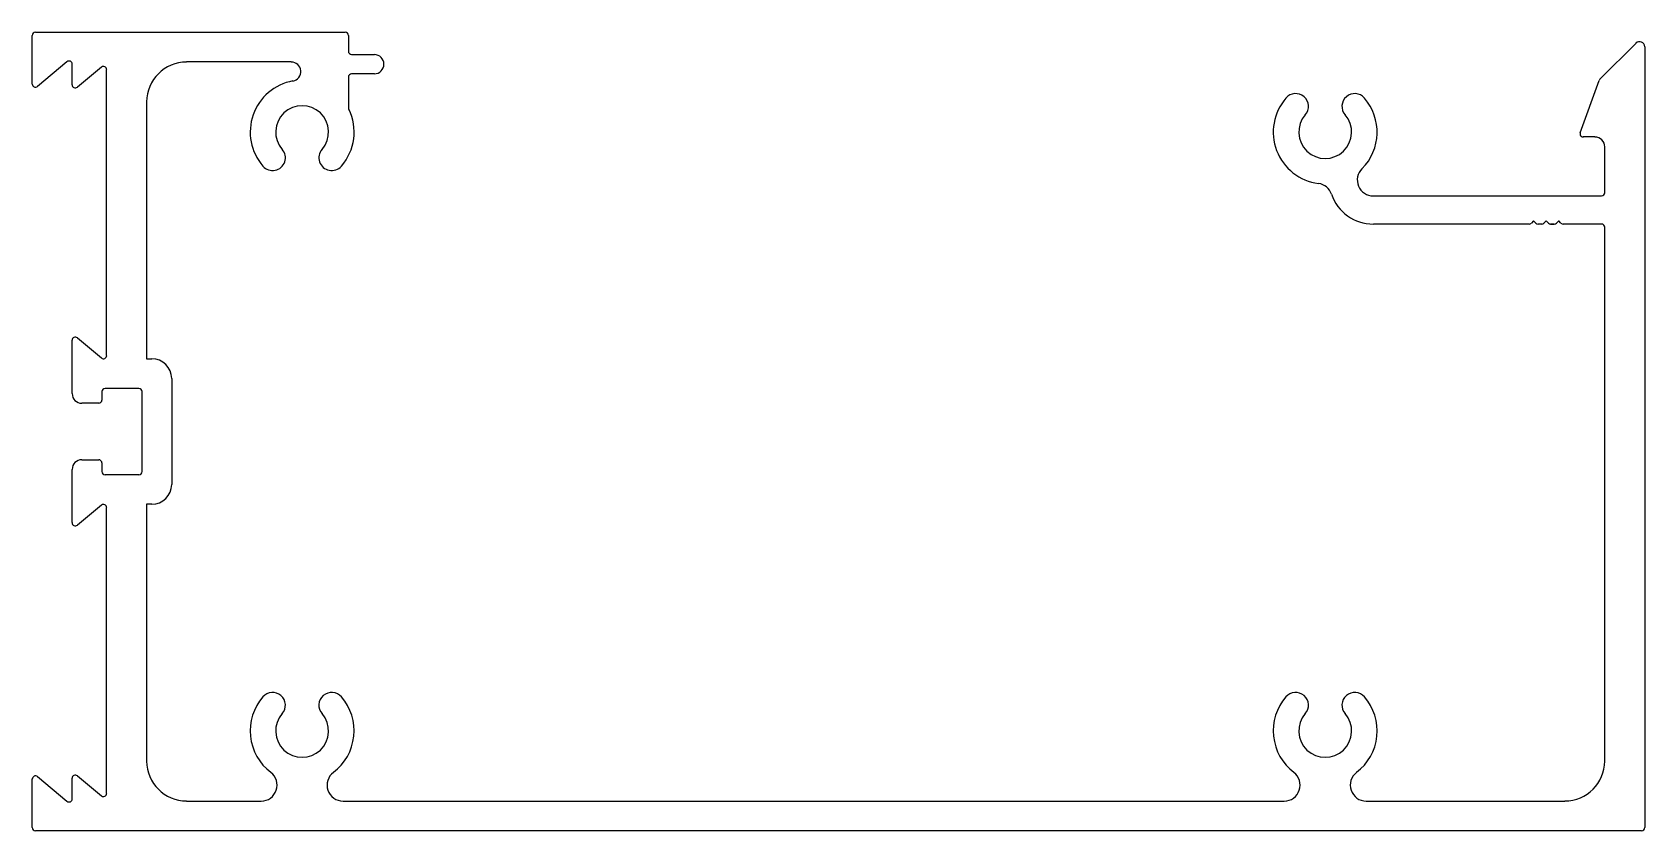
# Model space of a CAD drawing. Extents: x -64 to 64, y 8 to 72.
import ezdxf

# ---------------------------------------------------------------- set-up
doc = ezdxf.new("R2010")
doc.units = 0
doc.layers.add('1', color=7, linetype='CONTINUOUS')

msp = doc.modelspace()

# ---------------------------------------------------------------- linework, layer by layer
at = {"layer": '1', "linetype": 'CONTINUOUS'}
for p, q in [((-64.11, 67.63), (-64.11, 71.5)), ((-63.86, 71.75), (-39.23, 71.75)), ((-38.98, 71.5), (-38.98, 70.23)), ((60.5, 68.01), (63.37, 70.88)), ((64.06, 70.59), (64.06, 8.5)), ((-61.36, 69.4), (-63.7, 67.44)), ((-43.53, 69.39), (-51.85, 69.39)), ((-38.73, 69.97), (-36.92, 69.97)), ((-60.94, 67.58), (-60.94, 69.21)), ((-58.62, 68.98), (-60.52, 67.38)), ((-58.2, 46.04), (-58.2, 68.78)), ((-38.98, 68.19), (-38.98, 65.73)), ((-36.92, 68.45), (-38.73, 68.45)), ((58.93, 63.76), (60.44, 67.92)), ((-55.03, 66.21), (-55.03, 45.79)), ((60.1, 63.42), (59.17, 63.42)), ((60.89, 58.99), (60.89, 62.63)), ((42.48, 58.73), (60.63, 58.73)), ((54.87, 56.49), (42.49, 56.49)), ((55.22, 56.74), (55.05, 56.57)), ((55.4, 56.57), (55.23, 56.74)), ((55.87, 56.49), (55.58, 56.49)), ((56.22, 56.74), (56.05, 56.57)), ((56.4, 56.57), (56.23, 56.74)), ((56.87, 56.49), (56.58, 56.49)), ((56.58, 56.49), (56.87, 56.49)), ((56.87, 56.49), (56.58, 56.49)), ((56.58, 56.49), (56.87, 56.49)), ((56.87, 56.49), (56.58, 56.49)), ((57.22, 56.74), (57.05, 56.57)), ((57.4, 56.57), (57.23, 56.74)), ((60.63, 56.49), (57.58, 56.49)), ((57.58, 56.49), (57.58, 56.49)), ((60.89, 13.79), (60.89, 56.24)), ((-60.52, 47.45), (-58.62, 45.85)), ((-60.94, 43.01), (-60.94, 47.25)), ((-55.03, 45.79), (-54.6, 45.79)), ((-53.02, 44.22), (-53.02, 35.78)), ((-58.58, 43.17), (-58.58, 42.5)), ((-55.64, 43.43), (-58.32, 43.43)), ((-55.38, 36.82), (-55.38, 43.17)), ((-58.83, 42.25), (-60.18, 42.25)), ((-60.18, 37.75), (-58.83, 37.75)), ((-58.58, 37.5), (-58.58, 36.82)), ((-60.94, 32.75), (-60.94, 36.99)), ((-58.32, 36.57), (-55.64, 36.57)), ((-58.62, 34.15), (-60.52, 32.55)), ((-58.2, 11.22), (-58.2, 33.95)), ((-54.6, 34.21), (-55.03, 34.21)), ((-55.03, 34.21), (-55.03, 13.79)), ((-64.11, 8.5), (-64.11, 12.37)), ((-63.7, 12.56), (-61.36, 10.6)), ((-60.94, 10.78), (-60.94, 12.42)), ((-60.52, 12.62), (-58.62, 11.02)), ((-51.85, 10.61), (-45.92, 10.61)), ((-39.41, 10.61), (35.4, 10.61)), ((41.92, 10.61), (57.71, 10.61)), ((63.81, 8.25), (-63.86, 8.25))]:
    msp.add_line(p, q, dxfattribs=at)
for centre, radius, start, end in [((-63.86, 71.5), 0.254, 90, 180), ((-39.23, 71.5), 0.254, 360, 90), ((63.65, 70.59), 0.406, 360, 135), ((-61.19, 69.21), 0.254, 0.8036, 130.002), ((-51.85, 66.21), 3.17, 90, 180), ((-43.53, 68.62), 0.762, 280.2295, 90), ((-38.73, 70.23), 0.254, 180, 270), ((-36.92, 69.21), 0.762, 270, 90), ((-58.45, 68.78), 0.254, 360, 130), ((-38.73, 68.19), 0.254, 90, 180), ((60.68, 67.83), 0.254, 135, 160), ((-63.86, 67.63), 0.254, 180, 309.9999), ((-60.69, 67.58), 0.254, 180, 310), ((-42.66, 63.81), 4.13, 100.2295, 220.9416), ((36.31, 65.85), 1.02, 319.0584, 139.0584), ((41.01, 65.85), 1.02, 40.9416, 220.9416), ((-42.66, 63.81), 2.1, 319.0584, 220.9416), ((-42.66, 63.81), 4.13, 319.0584, 26.0319), ((-38.73, 65.73), 0.254, 180, 206.0319), ((38.66, 63.81), 4.13, 139.0584, 262.5604), ((38.66, 63.81), 4.13, 315.0987, 40.9416), ((38.66, 63.81), 2.1, 139.0584, 40.9416), ((59.17, 63.67), 0.254, 160, 270), ((60.1, 62.63), 0.787, 360, 90), ((-45.01, 61.77), 1.02, 220.9416, 40.9416), ((-40.31, 61.77), 1.02, 139.0584, 319.0584), ((42.48, 60), 1.27, 135.0987, 270), ((37.96, 58.46), 1.27, 18.8295, 82.5604), ((60.63, 58.99), 0.254, 270, 0), ((42.48, 60), 3.51, 198.8295, 270.0769), ((54.87, 56.74), 0.25, 270, 315), ((55.22, 56.73), 0.008, 45, 135), ((55.58, 56.74), 0.25, 225, 270), ((55.87, 56.74), 0.25, 270, 315), ((56.22, 56.73), 0.008, 45, 135), ((56.58, 56.74), 0.25, 225, 270), ((56.87, 56.74), 0.25, 270, 315), ((57.22, 56.73), 0.008, 45, 135), ((57.58, 56.74), 0.25, 225, 270), ((60.63, 56.24), 0.254, 0, 90), ((-60.69, 47.25), 0.254, 50, 180), ((-58.45, 46.04), 0.254, 230.0001, 359.9999), ((-54.6, 44.22), 1.57, 0, 90), ((-60.18, 43.01), 0.762, 180, 270), ((-58.83, 42.5), 0.254, 270, 0), ((-58.32, 43.17), 0.254, 90, 180), ((-55.64, 43.17), 0.254, 0, 90), ((-60.18, 36.99), 0.762, 90, 180), ((-58.83, 37.5), 0.254, 0, 90), ((-58.32, 36.82), 0.254, 180, 270), ((-55.64, 36.82), 0.254, 270, 0), ((-54.6, 35.78), 1.57, 270, 360), ((-58.45, 33.95), 0.254, 0.0001, 129.9999), ((-60.69, 32.75), 0.254, 180, 310), ((-45.01, 18.23), 1.02, 319.0584, 139.0584), ((-40.31, 18.23), 1.02, 40.9416, 220.9416), ((36.31, 18.23), 1.02, 319.0584, 139.0584), ((41.01, 18.23), 1.02, 40.9416, 220.9416), ((-42.66, 16.19), 4.13, 139.0584, 232.8787), ((-42.66, 16.19), 4.13, 307.1213, 40.9416), ((38.66, 16.19), 4.13, 139.0584, 232.8787), ((38.66, 16.19), 4.13, 307.1213, 40.9416), ((-42.66, 16.19), 2.1, 139.0584, 40.9416), ((38.66, 16.19), 2.1, 139.0584, 40.9416), ((-51.85, 13.79), 3.17, 180, 270), ((-45.92, 11.88), 1.27, 270, 52.8787), ((-39.41, 11.88), 1.27, 127.1213, 270), ((35.4, 11.88), 1.27, 270, 52.8787), ((41.92, 11.88), 1.27, 127.1213, 270), ((57.71, 13.79), 3.17, 270, 0), ((-63.86, 12.36), 0.254, 50.0001, 179.8035), ((-60.69, 12.42), 0.254, 50, 180), ((-61.19, 10.79), 0.254, 229.9993, 358.5039), ((-58.45, 11.22), 0.254, 230, 0), ((-63.86, 8.5), 0.254, 180, 270), ((63.81, 8.5), 0.254, 270, 0)]:
    msp.add_arc(centre, radius, start, end, dxfattribs=at)

doc.saveas('drawing.dxf')
